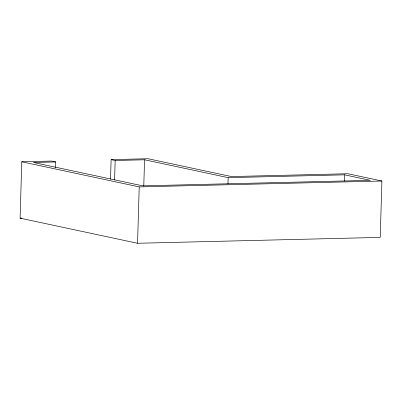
<?xml version="1.0" encoding="UTF-8"?>
<svg xmlns="http://www.w3.org/2000/svg" width="402" height="402" viewBox="0 0 402 402"><rect width="100%" height="100%" fill="white"/><g stroke="black" fill="none" stroke-linecap="round" stroke-linejoin="round"><path stroke-width="0.6" d="M110.54 179.041L111.118 159.624L148.026 158.73L231.426 176.558L347.851 173.739L381.9 181.021L380.227 237.396L137.549 243.27L20.1 218.16L21.773 161.79L51.607 161.066L55.667 161.931L55.496 167.569M114.605 179.774L115.178 160.493L111.118 159.624M137.549 243.27L139.223 186.895L21.773 161.79M143.78 185.905L144.554 159.78L115.178 160.493M227.984 183.875L228.17 177.654L144.554 159.78M344.413 181.056L344.599 174.835L228.17 177.654M55.667 161.931L33.356 162.473L142.69 185.845L370.317 180.332L344.599 174.835M139.223 186.895L381.9 181.021M20.1 218.16L21.964 218.115"/></g></svg>
